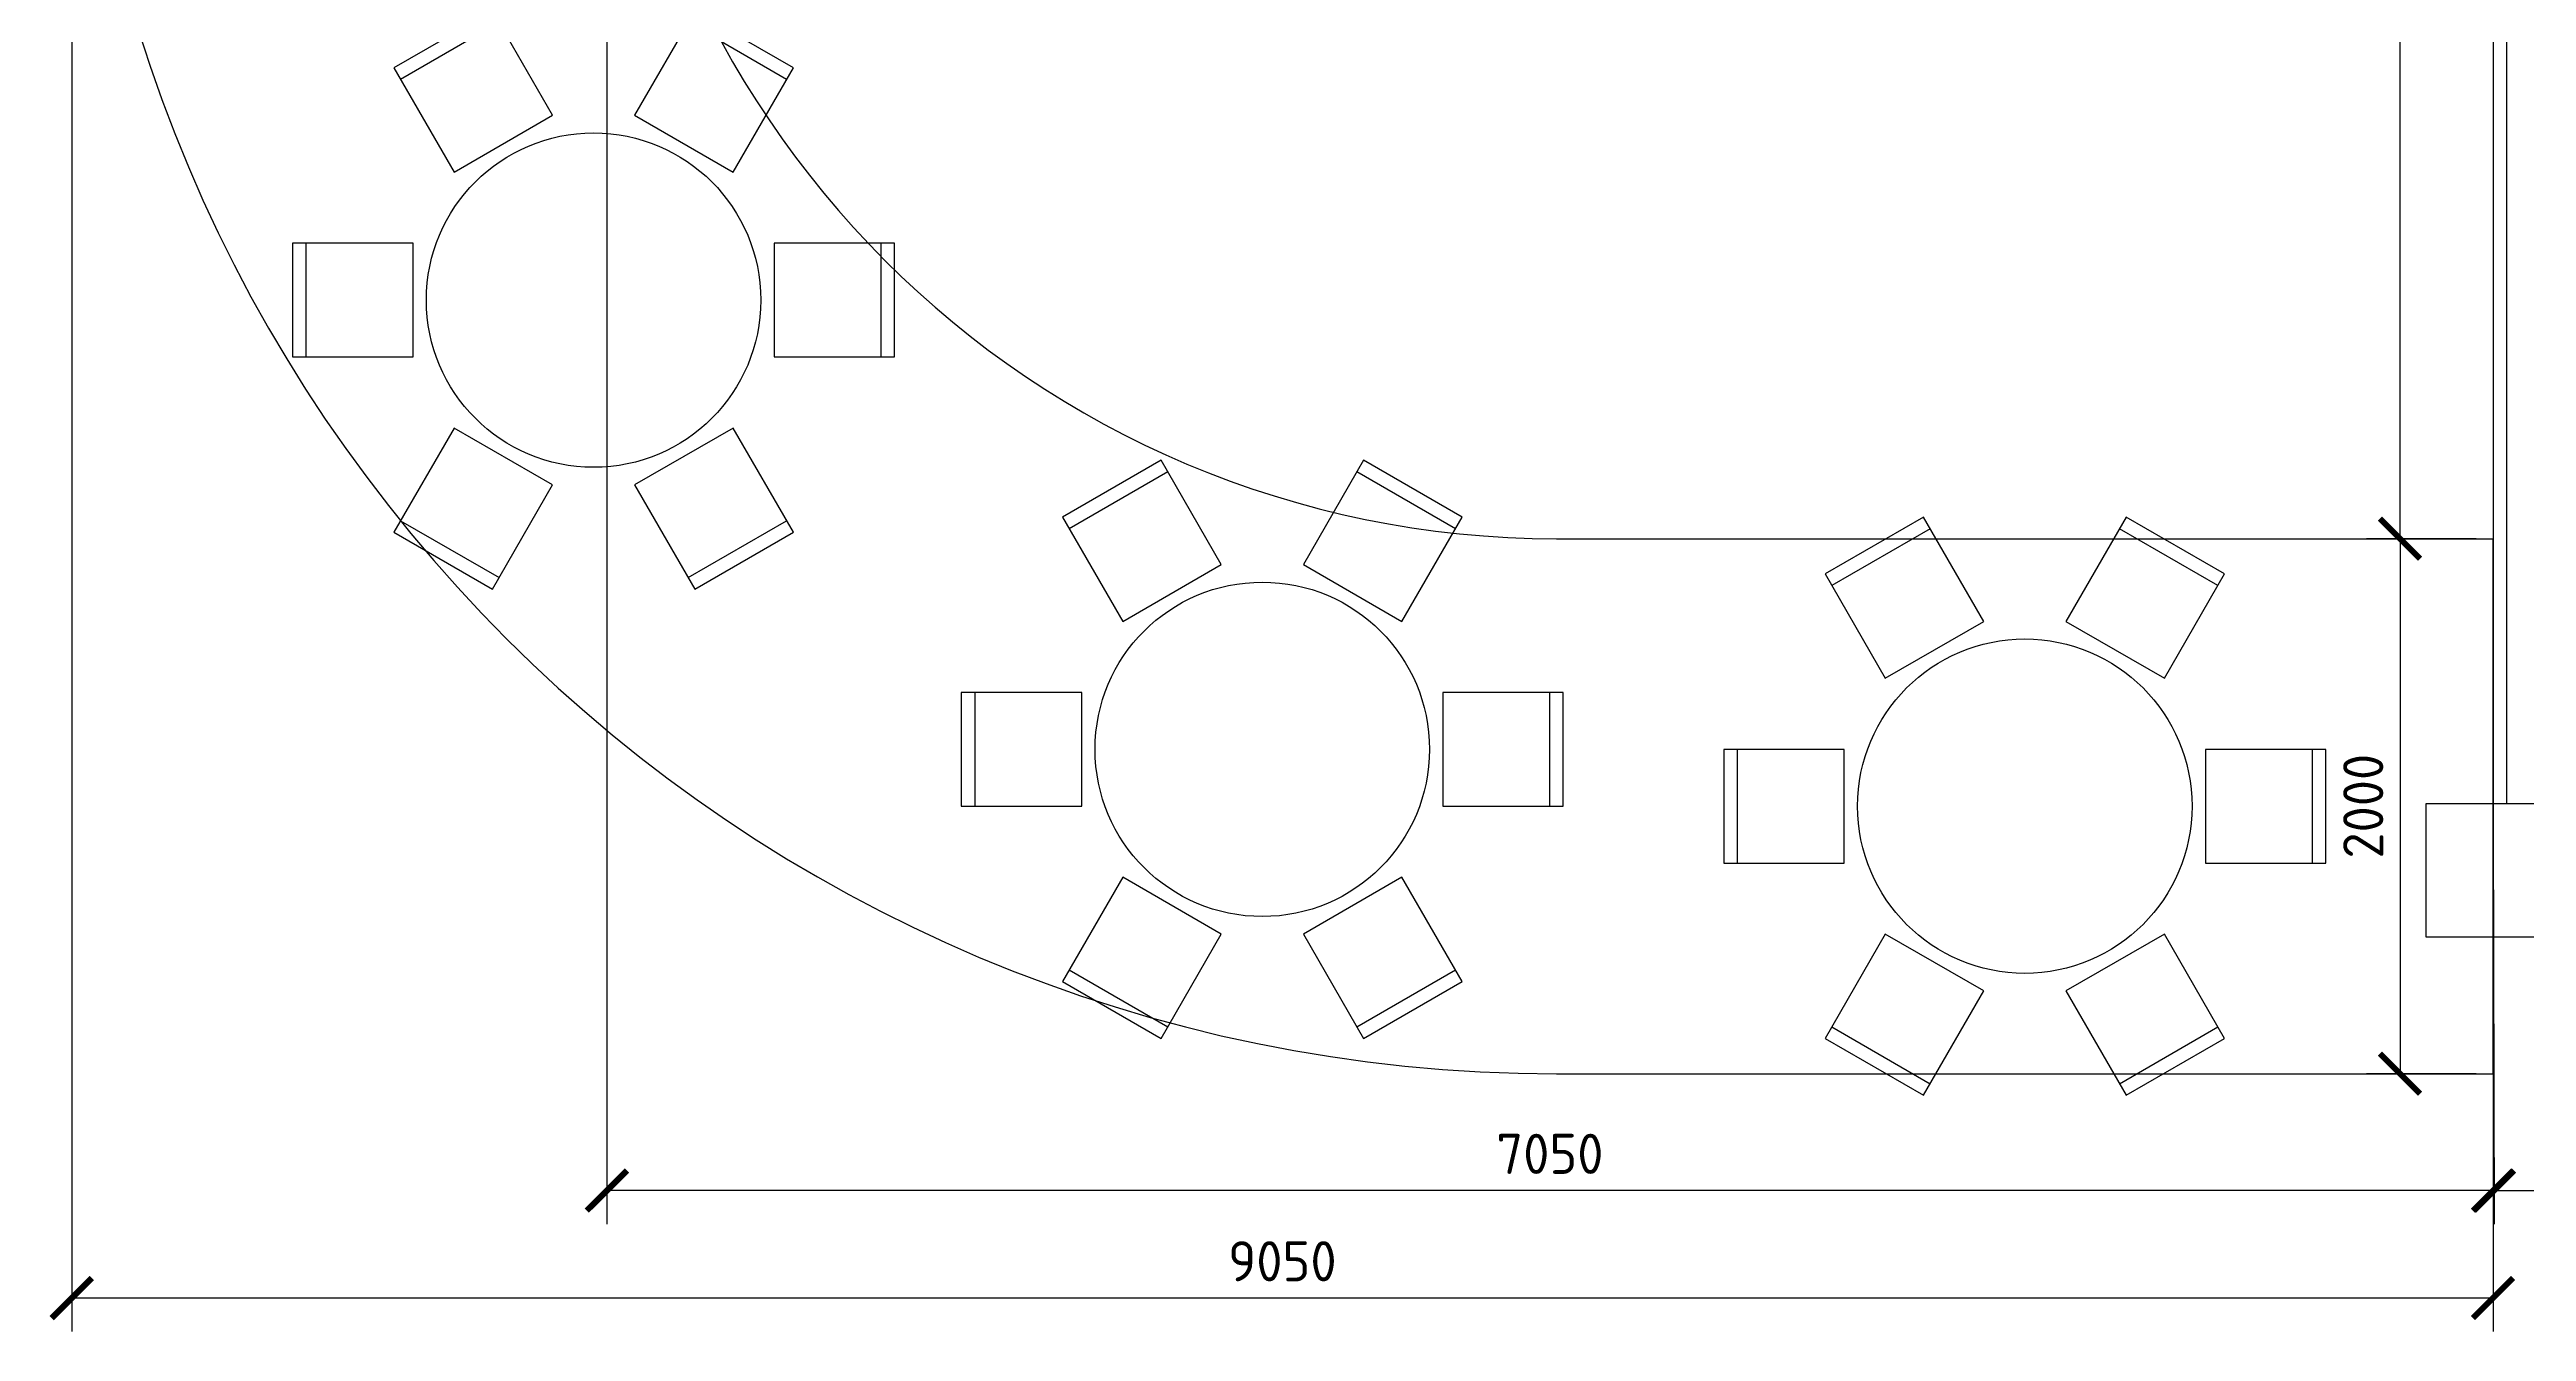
# Model space of a CAD drawing. Header units: millimetres. Extents: x -14813 to 141433, y -60308 to 84383.
# Drawn here: x 27852 to 37110, y -60308 to -55516 of the extents above; entities that cross this region are included whole.
import ezdxf

# ---------------------------------------------------------------- set-up
doc = ezdxf.new("R2010")
doc.units = ezdxf.units.MM
doc.layers.add('2. Мебель', color=114, linetype='Continuous')
for name, color, linetype, lineweight in [('размер', 1, 'Continuous', 25), ('стены', 7, 'Continuous', 25), ('территория', 74, 'Continuous', 25)]:
    doc.layers.add(name, color=color, linetype=linetype, lineweight=lineweight)
doc.styles.add('Аннотативный', font='')
doc.styles.get('Аннотативный').set_extended_font_data('GOST Common')
doc.dimstyles.new('Аннотативный', dxfattribs={"dimscale": 0, "dimtxt": 1.5, "dimasz": 1.5, "dimexe": 1.25, "dimexo": 0.625, "dimtad": 1, "dimdec": 0, "dimtxsty": 'Аннотативный', "dimblk": 'ARCHTICK', "dimcen": 2.5, "dimadec": 0, "dimazin": 0, "dimtfac": 1, "dimtdec": 0, "dimtmove": 0, "dimatfit": 3, "dimldrblk": 'CLOSEDBLANK', "dimfxl": 1, "dimarcsym": 0})

# ---------------------------------------------------------------- blocks, each defined once
blk = doc.blocks.new('Стол 66')
at = {"layer": '2. Мебель'}
for p, q in [((4779.1, 22733), (4411, 22520.5)), ((4804.1, 22689.7), (4436, 22477.2)), ((5004.1, 22343.3), (4779.1, 22733)), ((5536, 22733), (5311, 22343.3)), ((5879.1, 22477.2), (5511, 22689.7)), ((5904.1, 22520.5), (5536, 22733)), ((4411, 22520.5), (4636, 22130.8)), ((5679.1, 22130.8), (5904.1, 22520.5)), ((4636, 22130.8), (5004.1, 22343.3)), ((5311, 22343.3), (5679.1, 22130.8)), ((4482.5, 21865), (4032.5, 21865)), ((4032.5, 21865), (4032.5, 21440)), ((4082.5, 21865), (4082.5, 21440)), ((4482.5, 21440), (4482.5, 21865)), ((6282.5, 21865), (5832.5, 21865)), ((5832.5, 21865), (5832.5, 21440)), ((6232.5, 21440), (6232.5, 21865)), ((6282.5, 21440), (6282.5, 21865)), ((4032.5, 21440), (4482.5, 21440)), ((5832.5, 21440), (6282.5, 21440)), ((4636, 21174.2), (4411, 20784.4)), ((5004.1, 20961.7), (4636, 21174.2)), ((5679.1, 21174.2), (5311, 20961.7)), ((5904.1, 20784.4), (5679.1, 21174.2)), ((4779.1, 20571.9), (5004.1, 20961.7)), ((5311, 20961.7), (5536, 20571.9)), ((4411, 20784.4), (4779.1, 20571.9)), ((4436, 20827.7), (4804.1, 20615.2)), ((5511, 20615.2), (5879.1, 20827.7)), ((5536, 20571.9), (5904.1, 20784.4))]:
    blk.add_line(p, q, dxfattribs=at)
blk.add_circle((5157.5, 21652.5), 625, dxfattribs=at)
blk = doc.blocks.new('_ArchTick')
at = {"color": 0, "linetype": 'ByBlock', "const_width": 0.15}
blk.add_lwpolyline([(-0.5, -0.5), (0.5, 0.5)], dxfattribs=at)
blk = doc.blocks.new('*D159')
at = {"layer": 'Defpoints', "color": 0, "transparency": 16777216}
for p in [(36637.5, -50244.1), (36985, -50244.1), (36985, -57344.1)]:
    blk.add_point(p, dxfattribs=at)
at = {"layer": 'размер', "color": 0, "lineweight": -2, "transparency": 16777216}
for p, q in [((36922.5, -50244.1), (36512.5, -50244.1)), ((36637.5, -57344.1), (36637.5, -50244.1)), ((36922.5, -57344.1), (36512.5, -57344.1))]:
    blk.add_line(p, q, dxfattribs=at)
at = {"layer": 'размер', "color": 0, "lineweight": -2, "transparency": 16777216, "xscale": 150, "yscale": 150, "zscale": 150}
for p, rotation in [((36637.5, -50244.1), 90), ((36637.5, -57344.1), 270)]:
    blk.add_blockref('_ArchTick', p, dxfattribs=dict(at, rotation=rotation))
at = {"layer": 'размер', "color": 0, "transparency": 16777216, "insert": (36500, -53794.1), "char_height": 150, "attachment_point": 5, "rotation": 90, "style": 'Аннотативный'}
blk.add_mtext('7100', dxfattribs=at)
blk = doc.blocks.new('_ClosedBlank')
at = {"color": 0, "linetype": 'ByBlock', "lineweight": -2}
for p, q in [((-1, 0.2), (0, 0)), ((-1, 0.2), (-1, -0.2)), ((0, 0), (-1, -0.2))]:
    blk.add_line(p, q, dxfattribs=at)
blk = doc.blocks.new('*D160')
at = {"layer": 'Defpoints', "color": 0, "transparency": 16777216}
for p in [(36985, -58344.1), (41125, -58334.1), (41128.5, -59771.1)]:
    blk.add_point(p, dxfattribs=at)
at = {"layer": 'размер', "color": 0, "lineweight": -2, "transparency": 16777216}
for p, q in [((36985.2, -58406.6), (36988.8, -59906.1)), ((41125.2, -58396.6), (41128.8, -59896.1)), ((36988.5, -59781.1), (41128.5, -59771.1))]:
    blk.add_line(p, q, dxfattribs=at)
at = {"layer": 'размер', "color": 0, "lineweight": -2, "transparency": 16777216, "xscale": 150, "yscale": 150, "zscale": 150}
for p, rotation in [((36988.5, -59781.1), 180.1383953337729), ((41128.5, -59771.1), 0.1383953337728723)]:
    blk.add_blockref('_ArchTick', p, dxfattribs=dict(at, rotation=rotation))
at = {"layer": 'размер', "color": 0, "transparency": 16777216, "insert": (39058.2, -59638.6), "char_height": 150, "attachment_point": 5, "rotation": 0.1384, "style": 'Аннотативный'}
blk.add_mtext('4140', dxfattribs=at)
blk = doc.blocks.new('*D161')
at = {"layer": 'Defpoints', "color": 0, "transparency": 16777216}
for p in [(36985, -57344.1), (36637.5, -59344.1), (36985, -59344.1)]:
    blk.add_point(p, dxfattribs=at)
at = {"layer": 'размер', "color": 0, "lineweight": -2, "transparency": 16777216}
for p, q in [((36922.5, -57344.1), (36512.5, -57344.1)), ((36637.5, -57344.1), (36637.5, -59344.1)), ((36922.5, -59344.1), (36512.5, -59344.1))]:
    blk.add_line(p, q, dxfattribs=at)
at = {"layer": 'размер', "color": 0, "lineweight": -2, "transparency": 16777216, "xscale": 150, "yscale": 150, "zscale": 150}
for p, rotation in [((36637.5, -57344.1), 90), ((36637.5, -59344.1), 270)]:
    blk.add_blockref('_ArchTick', p, dxfattribs=dict(at, rotation=rotation))
at = {"layer": 'размер', "color": 0, "transparency": 16777216, "insert": (36500, -58344.1), "char_height": 150, "attachment_point": 5, "rotation": 90, "style": 'Аннотативный'}
blk.add_mtext('2000', dxfattribs=at)
blk = doc.blocks.new('*D173')
at = {"layer": 'Defpoints', "color": 0, "transparency": 16777216}
for p in [(27935, -53794.1), (36985, -54044.1), (27935, -60182.7)]:
    blk.add_point(p, dxfattribs=at)
at = {"layer": 'размер', "color": 0, "lineweight": -2, "transparency": 16777216}
for p, q in [((27935, -53856.6), (27935, -60307.7)), ((36985, -54106.6), (36985, -60307.7)), ((36985, -60182.7), (27935, -60182.7))]:
    blk.add_line(p, q, dxfattribs=at)
at = {"layer": 'размер', "color": 0, "lineweight": -2, "transparency": 16777216, "xscale": 150, "yscale": 150, "zscale": 150, "rotation": 180}
blk.add_blockref('_ArchTick', (27935, -60182.7), dxfattribs=at)
at = {"layer": 'размер', "color": 0, "lineweight": -2, "transparency": 16777216, "xscale": 150, "yscale": 150, "zscale": 150}
blk.add_blockref('_ArchTick', (36985, -60182.7), dxfattribs=at)
at = {"layer": 'размер', "color": 0, "transparency": 16777216, "insert": (32460, -60045.2), "char_height": 150, "attachment_point": 5, "style": 'Аннотативный'}
blk.add_mtext('9050', dxfattribs=at)
blk = doc.blocks.new('*D174')
at = {"layer": 'Defpoints', "color": 0, "transparency": 16777216}
for p in [(29935, -53794.1), (36985, -54044.1), (29935, -59781.1)]:
    blk.add_point(p, dxfattribs=at)
at = {"layer": 'размер', "color": 0, "lineweight": -2, "transparency": 16777216}
for p, q in [((29935, -53856.6), (29935, -59906.1)), ((36985, -54106.6), (36985, -59906.1)), ((36985, -59781.1), (29935, -59781.1))]:
    blk.add_line(p, q, dxfattribs=at)
at = {"layer": 'размер', "color": 0, "lineweight": -2, "transparency": 16777216, "xscale": 150, "yscale": 150, "zscale": 150, "rotation": 180}
blk.add_blockref('_ArchTick', (29935, -59781.1), dxfattribs=at)
at = {"layer": 'размер', "color": 0, "lineweight": -2, "transparency": 16777216, "xscale": 150, "yscale": 150, "zscale": 150}
blk.add_blockref('_ArchTick', (36985, -59781.1), dxfattribs=at)
at = {"layer": 'размер', "color": 0, "transparency": 16777216, "insert": (33460, -59643.6), "char_height": 150, "attachment_point": 5, "style": 'Аннотативный'}
blk.add_mtext('7050', dxfattribs=at)

msp = doc.modelspace()

# ---------------------------------------------------------------- linework, layer by layer
at = {"layer": 'стены'}
for points in [[(36985, -54044.1), (36985, -58334.1)], [(37035, -54044.1), (37035, -58334.1)], [(36735, -58334.1), (37235, -58334.1), (37235, -58834.1), (36735, -58834.1), (36735, -58334.1)]]:
    msp.add_lwpolyline(points, dxfattribs=at)
at = {"layer": 'территория'}
for points in [[(33485, -57344.1), (36985, -57344.1)], [(33485, -59344.1), (36985, -59344.1), (36985, -57344.1)]]:
    msp.add_lwpolyline(points, dxfattribs=at)
for radius in [5550, 3550]:
    msp.add_arc((33485, -53794.1), radius, 90, 270, dxfattribs=at)

# ---------------------------------------------------------------- block references
at = {"layer": '2. Мебель'}
for p in [(24728.1, -78104.7), (27227.5, -79784.1), (30077.5, -79996.6)]:
    msp.add_blockref('Стол 66', p, dxfattribs=at)

# ---------------------------------------------------------------- dimensions: what is measured, and where the dimension line sits
at = {"layer": 'размер'}
for base, p2, picture, middle in [((36637.5, -50244.1), (36985, -50244.1), '*D159', (36500, -53794.1)), ((36637.5, -59344.1), (36985, -59344.1), '*D161', (36500, -58344.1))]:
    dim = msp.add_linear_dim(base=base, p1=(36985, -57344.1), p2=p2, angle=90, dimstyle='Аннотативный', dxfattribs=at)
    dim.commit()
    dim.dimension.update_dxf_attribs({"geometry": picture, "text_midpoint": middle})
for base, p2, picture, middle in [((27935, -60182.7), (27935, -53794.1), '*D173', (32460, -60045.2)), ((29935, -59781.1), (29935, -53794.1), '*D174', (33460, -59643.6))]:
    dim = msp.add_linear_dim(base=base, p1=(36985, -54044.1), p2=p2, dimstyle='Аннотативный', dxfattribs=at)
    dim.commit()
    dim.dimension.update_dxf_attribs({"geometry": picture, "text_midpoint": middle})
dim = msp.add_aligned_dim(p1=(36985, -58344.1), p2=(41125, -58334.1), distance=-1437, dimstyle='Аннотативный', dxfattribs=at)
dim.commit()
dim.dimension.update_dxf_attribs({"geometry": '*D160', "text_midpoint": (39058.2, -59638.6)})

doc.saveas('drawing.dxf')
